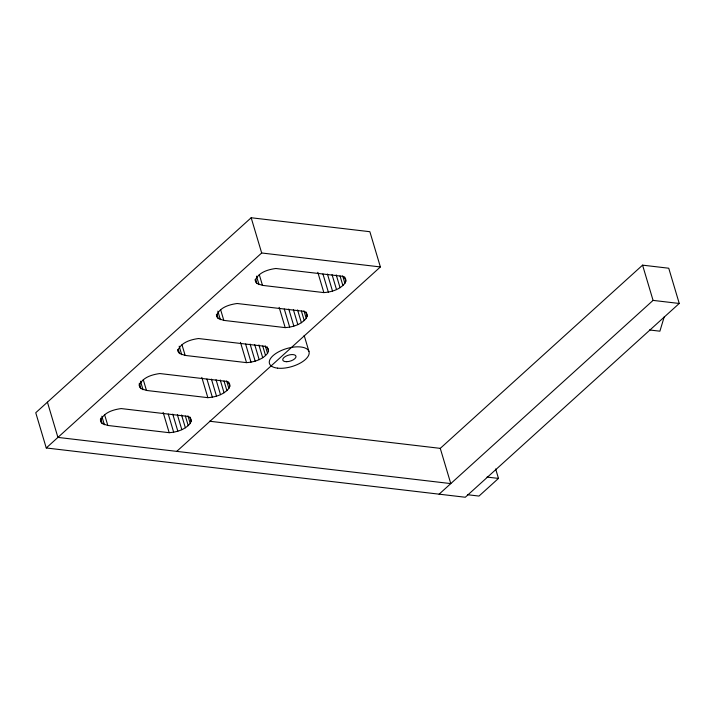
<?xml version="1.0" encoding="UTF-8"?>
<svg xmlns="http://www.w3.org/2000/svg" width="715" height="715" viewBox="0 0 715 715"><rect width="100%" height="100%" fill="white"/><g stroke="black" fill="none" stroke-linecap="round" stroke-linejoin="round"><path stroke-width="1.07" d="M664.226 316.834L659.891 331.188L649.479 329.964M190.208 423.423L191.173 421.224L191.048 419.231L189.85 417.578L187.661 416.362L121.184 408.578C113.569 409.588 104.202 412.269 100.86 419.902L100.985 421.895L102.182 423.557L107.813 425.461L169.178 432.691C176.891 432.155 185.185 429.608 190.208 423.423L187.982 415.942M228.88 388.397L229.837 386.207L229.712 384.214L228.514 382.552L226.324 381.345L159.856 373.552C152.232 374.562 142.866 377.243 139.532 384.885L139.657 386.878L140.855 388.531L146.477 390.444L207.851 397.665C215.555 397.129 223.858 394.591 228.88 388.397L226.655 380.925M267.553 353.38L268.509 351.181L268.384 349.188L267.187 347.535L264.997 346.319L198.52 338.535C190.905 339.545 181.538 342.226 178.205 349.858L178.33 351.852L179.528 353.514L185.149 355.418L246.523 362.639C254.227 362.112 262.521 359.565 267.553 353.38L265.319 345.899M306.217 318.354L307.182 316.164L307.057 314.171L305.859 312.509L303.669 311.293L237.192 303.509C229.578 304.519 220.211 307.2 216.868 314.832L216.994 316.825L218.191 318.488L223.813 320.392L285.187 327.622C292.9 327.086 301.194 324.547 306.217 318.354L303.991 310.882M344.889 283.328L345.846 281.138L345.72 279.145L344.523 277.483L342.333 276.276L275.865 268.491C268.241 269.501 258.875 272.183 255.541 279.815L255.666 281.808L256.864 283.471L262.485 285.374L323.859 292.596C331.563 292.069 339.857 289.521 344.889 283.328L342.664 275.856M176.748 451.371L380.38 266.945L369.87 231.705L251.171 217.753L35.75 412.734L46.252 447.974L465.286 497.247L679.25 303.464L668.748 268.223L642.571 265.149L440.27 448.359L209.513 421.224M46.252 447.974L261.681 252.985L380.38 266.945M439.108 494.172L653.072 300.389L679.25 303.464M495.647 468.951L498.471 478.415L478.987 496.067L467.538 494.717M487.022 477.075L498.471 478.415M642.571 265.149L653.072 300.389M440.27 448.359L450.781 483.599L57.924 437.401L47.422 402.161M344.576 276.866L345.846 281.138M340.045 275.963L342.914 285.571M336.238 274.891L340.054 287.707M332.055 274.649L336.515 289.593M327.425 274.015L332.52 291.103M322.939 273.979L328.355 292.131M317.809 272.308L323.859 292.596M305.904 311.892L307.182 316.164M301.381 310.98L304.241 320.597M297.565 309.917L301.39 322.733M304.161 335.424L308.934 351.449M293.382 309.667L297.842 324.619M288.753 309.041L293.847 326.129M284.275 309.005L289.682 327.157M279.145 307.334L285.187 327.622M251.171 217.753L261.681 252.985M259.304 274.694L262.485 285.374M256.506 276.133L259.053 284.677M255.586 279.199L256.864 283.471M255.032 279.672L255.666 281.808M267.231 346.909L268.509 351.181M262.709 346.006L265.578 355.614M258.901 344.943L262.718 357.75M254.719 344.693L259.17 359.636M250.089 344.067L255.184 361.147M245.603 344.022L251.019 362.174M240.472 342.351L246.523 362.639M220.631 309.72L223.813 320.392M217.834 311.159L220.381 319.703M216.922 314.216L218.191 318.488M216.359 314.698L216.994 316.825M228.568 381.935L229.837 386.207M224.036 381.024L226.905 390.64M220.229 379.96L224.045 392.776M216.046 379.71L220.506 394.662M211.417 379.084L216.511 396.173M206.93 379.048L212.346 397.2M201.8 377.377L207.851 397.665M181.968 344.737L185.149 355.418M179.17 346.176L181.717 354.72M178.25 349.242L179.528 353.514M177.686 349.715L178.33 351.852M189.895 416.961L191.173 421.224M185.373 416.05L188.233 425.657M181.556 414.986L185.382 427.793M177.374 414.736L181.833 429.688M172.744 414.11L177.838 431.19M168.266 414.065L173.673 432.226M163.136 412.394L169.178 432.691M143.295 379.763L146.477 390.444M140.498 381.202L143.045 389.747M139.264 383.195L140.855 388.531M139.023 384.742L139.657 386.878M104.622 414.78L107.813 425.461M101.825 416.228L104.372 424.764M100.592 418.212L102.182 423.557M100.35 419.759L100.985 421.895M277.563 368.145A20.637 9.367 -16.6 0 0 309.086 353.934A20.637 9.367 -16.6 0 0 281.049 350.636A20.637 9.367 -16.6 0 0 277.563 368.145M286.644 361.701A6.882 3.119 -16.6 0 0 295.992 356.267A6.882 3.119 -16.6 0 0 285.482 356.41A6.882 3.119 -16.6 0 0 286.644 361.701"/></g></svg>
